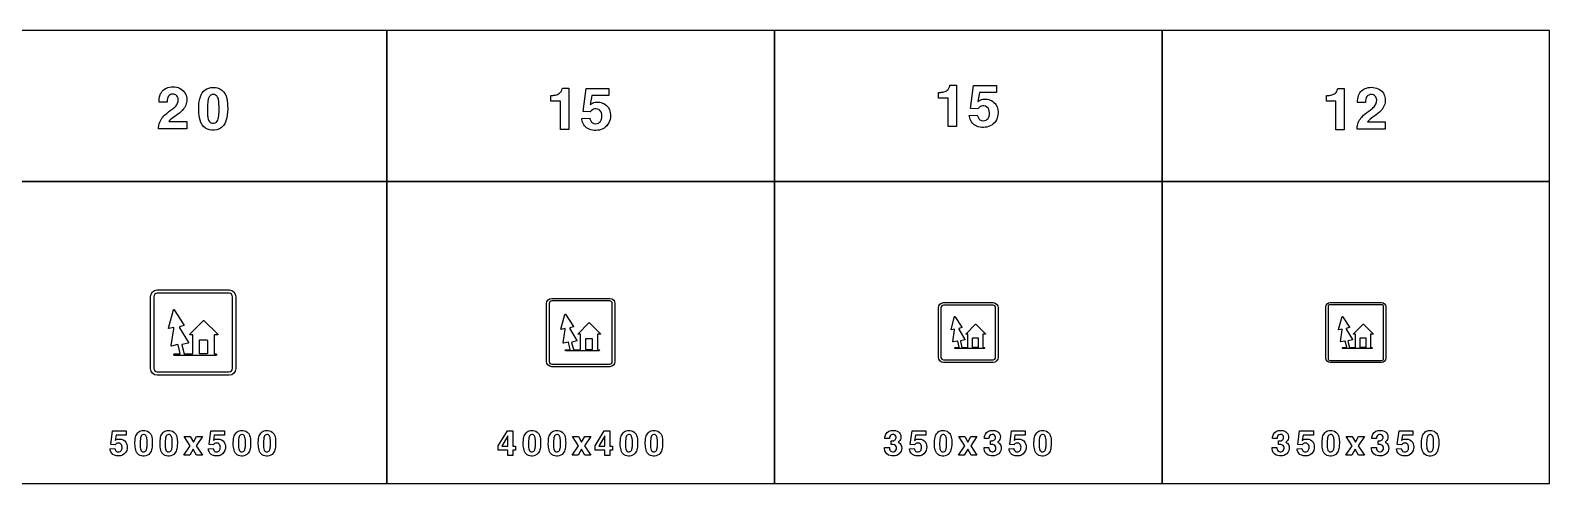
# Model space of a CAD drawing. Extents: x 0 to 18160, y 0 to 2655.
# Drawn here: x 9262 to 18160, y 0 to 2655 of the extents above; entities that cross this region are included whole.
import ezdxf

# ---------------------------------------------------------------- set-up
doc = ezdxf.new("R2010")
doc.units = 0
doc.header["$MEASUREMENT"] = 0

msp = doc.modelspace()

# ---------------------------------------------------------------- linework, layer by layer
for points in [[(9080, 1770), (11350, 1770), (11350, 2655), (9080, 2655)], [(11350, 1770), (13620, 1770), (13620, 2655), (11350, 2655)], [(13620, 1770), (15890, 1770), (15890, 2655), (13620, 2655)], [(15890, 1770), (18160, 1770), (18160, 2655), (15890, 2655)], [(9080, 0), (11350, 0), (11350, 1770), (9080, 1770)], [(11350, 0), (13620, 0), (13620, 1770), (11350, 1770)], [(13620, 0), (15890, 0), (15890, 1770), (13620, 1770)], [(15890, 0), (18160, 0), (18160, 1770), (15890, 1770)], [(10198.2, 221.797), (10163.1, 276.346), (10197.9, 276.346), (10216.2, 242.294), (10234.9, 276.346), (10269, 276.346), (10233.5, 222.318), (10270, 166.299), (10235.4, 166.299), (10215.6, 202.389), (10195.2, 166.299), (10161, 166.299)], [(12001, 222.096), (12055.2, 309.963), (12087.1, 309.963), (12087.1, 219.228), (12103.3, 219.228), (12103.3, 196.409), (12087.1, 196.409), (12087.1, 165.058), (12058.6, 165.058), (12058.6, 196.409), (12001, 196.409)], [(12058.6, 280.769), (12022.6, 219.228), (12058.6, 219.228)], [(12472.5, 221.797), (12437.4, 276.346), (12472.2, 276.346), (12490.5, 242.294), (12509.2, 276.346), (12543.3, 276.346), (12507.8, 222.318), (12544.3, 166.299), (12509.7, 166.299), (12489.9, 202.389), (12469.5, 166.299), (12435.3, 166.299)], [(12569, 222.114), (12623.3, 309.981), (12655.1, 309.981), (12655.1, 219.246), (12671.3, 219.246), (12671.3, 196.427), (12655.1, 196.427), (12655.1, 165.076), (12626.6, 165.076), (12626.6, 196.427), (12569, 196.427)], [(12626.6, 280.787), (12590.6, 219.246), (12626.6, 219.246)], [(14734.2, 221.783), (14699.1, 276.332), (14733.9, 276.332), (14752.1, 242.28), (14770.8, 276.333), (14805, 276.333), (14769.4, 222.304), (14806, 166.285), (14771.4, 166.285), (14751.6, 202.375), (14731.2, 166.285), (14697, 166.285)], [(17004.2, 221.783), (16969.1, 276.332), (17003.9, 276.332), (17022.1, 242.28), (17040.8, 276.333), (17075, 276.333), (17039.4, 222.304), (17076, 166.285), (17041.4, 166.285), (17021.6, 202.375), (17001.2, 166.285), (16967, 166.285)]]:
    msp.add_lwpolyline(points, close=True)
for points in [[(10012.9, 2078.85, -0.0640343), (10014.2, 2099.78, -0.161687), (10050, 2160.33, -0.0283718), (10091.8, 2192.71, 0.0545111), (10112.7, 2210.64, 0.192461), (10127.7, 2250.18, 0.234238), (10114.1, 2276.56, 0.196223), (10088.8, 2281.34, 0.252425), (10066.8, 2264.16, 0.0856617), (10062.7, 2247.14, 0.0202329), (10062, 2235.45), (10015.3, 2235.45, -0.0983795), (10021.4, 2276.76, -0.245047), (10067.6, 2319.89, -0.207102), (10144.5, 2311.55, -0.233443), (10177, 2259.22, -0.20961), (10158.8, 2195.04, -0.0785124), (10124.9, 2163.57, 0.0107372), (10089.1, 2137.78, 0.0665092), (10073.2, 2121.74), (10177.7, 2121.74), (10177.7, 2078.85)], [(10247.9, 2191.49, -0.0563084), (10253.9, 2254.33, -0.130301), (10276.1, 2298.12, -0.174843), (10317.9, 2319.53, -0.147552), (10371, 2312.9, -0.192146), (10407.8, 2269.73, -0.0833996), (10417.1, 2212.7, -0.0545507), (10412.1, 2141.92, -0.116773), (10393, 2097.85, -0.221099), (10338.1, 2070.16, -0.162564), (10286.7, 2082.68, -0.174743), (10255.4, 2128.1, -0.0640867), (10247.9, 2186.79)], [(12310.9, 2274.45), (12324.1, 2274.45, 0.0261527), (12330.1, 2275.12, 0.0824327), (12354.9, 2282.34, 0.211118), (12374.9, 2306.08, 0.0230957), (12377.6, 2315.99), (12415.7, 2315.99), (12415.7, 2074.01), (12367.1, 2074.01), (12367.1, 2241.03), (12310.9, 2241.03)], [(12491, 2139), (12538, 2140.78, 0.0452719), (12544.4, 2124.55, 0.0567733), (12549.1, 2117.67, 0.070207), (12553.5, 2114.2, 0.264984), (12589.6, 2112.3, 0.20748), (12607, 2135.41, 0.147389), (12605.8, 2173.44, 0.308532), (12576.4, 2194.85, 0.215743), (12546.7, 2184.62, 0.028781), (12541.3, 2178.38), (12498.7, 2180.39), (12516.5, 2315.07), (12650.5, 2315.07), (12650.5, 2273.2), (12550.1, 2273.2), (12541.1, 2221.19, -0.0211252), (12554.1, 2228.73, -0.121371), (12587.4, 2234.58, -0.244671), (12647.2, 2202.63, -0.173069), (12658.8, 2143.5, -0.256779), (12613.6, 2077.51, -0.199585), (12534, 2076.44, -0.245625), (12493.7, 2125.34, -0.0170062)], [(14580.9, 2291.94), (14594, 2291.94, 0.0261527), (14600.1, 2292.61, 0.0824327), (14624.9, 2299.84, 0.211118), (14644.9, 2323.58, 0.0230957), (14647.6, 2333.49), (14685.7, 2333.49), (14685.7, 2091.51), (14637.1, 2091.51), (14637.1, 2258.53), (14580.9, 2258.53)], [(14761, 2156.5), (14808, 2158.28, 0.0452719), (14814.4, 2142.04, 0.0567733), (14819.1, 2135.17, 0.070207), (14823.5, 2131.7, 0.264984), (14859.6, 2129.8, 0.20748), (14877, 2152.9, 0.147389), (14875.8, 2190.94, 0.308532), (14846.4, 2212.34, 0.215743), (14816.7, 2202.11, 0.028781), (14811.3, 2195.87), (14768.7, 2197.89), (14786.5, 2332.56), (14920.5, 2332.56), (14920.5, 2290.7), (14820.1, 2290.7), (14811.1, 2238.69, -0.0211252), (14824, 2246.23, -0.121371), (14857.4, 2252.08, -0.244671), (14917.2, 2220.12, -0.173069), (14928.7, 2161, -0.256779), (14883.6, 2095.01, -0.199585), (14804, 2093.94, -0.245625), (14763.7, 2142.83, -0.0170062)], [(16852.4, 2273.43), (16865.5, 2273.43, 0.0261527), (16871.5, 2274.1, 0.0824327), (16896.4, 2281.32, 0.211118), (16916.4, 2305.06, 0.0230957), (16919, 2314.97), (16957.1, 2314.97), (16957.1, 2072.99), (16908.5, 2072.99), (16908.5, 2240.01), (16852.4, 2240.01)], [(17032.5, 2075.98, -0.0640343), (17033.8, 2096.92, -0.161687), (17069.6, 2157.46, -0.0283718), (17111.4, 2189.85, 0.0545111), (17132.3, 2207.78, 0.192461), (17147.3, 2247.31, 0.234238), (17133.7, 2273.69, 0.196223), (17108.4, 2278.47, 0.252425), (17086.4, 2261.29, 0.0856617), (17082.3, 2244.27, 0.0202329), (17081.6, 2232.58), (17034.9, 2232.58, -0.0983795), (17041, 2273.89, -0.245047), (17087.1, 2317.02, -0.207102), (17164.1, 2308.69, -0.233443), (17196.6, 2256.36, -0.20961), (17178.4, 2192.18, -0.0785124), (17144.5, 2160.7, 0.0107372), (17108.7, 2134.91, 0.0665092), (17092.8, 2118.88), (17197.3, 2118.88), (17197.3, 2075.98)], [(10299.2, 2160.96, 0.0124589), (10299.8, 2154.64, 0.0668192), (10305.4, 2129.25, 0.615362), (10356.3, 2123.64, 0.0726881), (10361.7, 2136.67, 0.0588562), (10366.4, 2173.95, 0.0389037), (10364.8, 2240.94, 0.084671), (10358.2, 2264.28, 0.156013), (10346.8, 2276.44, 0.143208), (10331, 2279.4, 0.172584), (10315.3, 2273.2, 0.132565), (10305.3, 2257.64, 0.0498315), (10300.8, 2235.92, 0.0368731)], [(10005, 635, -0.414213), (9965, 675), (9965, 1095, -0.414213), (10005, 1135), (10425, 1135, -0.414213), (10465, 1095), (10465, 675, -0.414213), (10425, 635)], [(10005, 655), (10425, 655, 0.414213), (10445, 675), (10445, 1095, 0.414213), (10425, 1115), (10005, 1115, 0.414213), (9985, 1095), (9985, 675, 0.414213)], [(12315, 685, -0.414213), (12285, 715), (12285, 1055, -0.414213), (12315, 1085), (12655, 1085, -0.414213), (12685, 1055), (12685, 715, -0.414213), (12655, 685)], [(12315, 700), (12655, 700, 0.414213), (12670, 715), (12670, 1055, 0.414213), (12655, 1070), (12315, 1070, 0.414213), (12300, 1055), (12300, 715, 0.414213)], [(10101.1, 913.924), (10073, 908.156, -0.558825), (10070.5, 910.818), (10099.8, 1018.03, -0.648367), (10103.7, 1018.62), (10161, 929.635, -0.500397), (10159.8, 926.421), (10135, 919.148), (10135, 912.829), (10187.2, 826.304, -0.509736), (10185.8, 823.111), (10150.3, 814.923, 0.423669), (10148.7, 812.289), (10162.1, 761.147, 0.341442), (10164.2, 759.545), (10209.4, 759.547, 0.414777), (10212.3, 762.407), (10212.3, 872.125), (10197.3, 872.122, -0.663013), (10196.3, 874.547), (10275.4, 955.654, -0.418063), (10278.4, 955.669), (10359.1, 874.563, -0.666716), (10358.1, 872.128), (10338, 872.131), (10338, 762.407, 0.414755), (10340.8, 759.547), (10347.9, 759.547, -0.414105), (10352.5, 754.972, -0.414089), (10347.9, 750.395), (10105.6, 750.395, -0.414085), (10101.1, 754.973, -0.413991), (10105.6, 759.548), (10136.3, 759.547, 0.48512), (10138.4, 762.188), (10126.4, 812.368, 0.410737), (10123.8, 813.964), (10088.4, 806.03, -0.527581), (10085.8, 808.445), (10101.1, 907.458)], [(12393.8, 908.14), (12371.4, 903.525, -0.558825), (12369.4, 905.655), (12392.8, 991.423, -0.648367), (12395.9, 991.9), (12441.8, 920.708, -0.500397), (12440.8, 918.137), (12421, 912.318), (12421, 907.263), (12462.8, 838.044, -0.509736), (12461.7, 835.489), (12433.2, 828.939, 0.423669), (12431.9, 826.831), (12442.7, 785.917, 0.341442), (12444.3, 784.636), (12480.5, 784.637, 0.414777), (12482.8, 786.925), (12482.8, 874.7), (12470.9, 874.698, -0.663013), (12470, 876.637), (12533.3, 941.523, -0.418063), (12535.7, 941.535), (12600.3, 876.651, -0.666716), (12599.5, 874.703), (12583.4, 874.705), (12583.4, 786.925, 0.414755), (12585.7, 784.637), (12591.3, 784.637, -0.414105), (12595, 780.978, -0.414089), (12591.3, 777.316), (12397.5, 777.316, -0.414085), (12393.8, 780.978, -0.413991), (12397.5, 784.638), (12422, 784.637, 0.48512), (12423.7, 786.751), (12414.1, 826.895, 0.410737), (12412.1, 828.171), (12383.7, 821.824, -0.527581), (12381.7, 823.756), (12393.8, 902.967)], [(14610, 710, -0.414213), (14580, 740), (14580, 1030, -0.414213), (14610, 1060), (14900, 1060, -0.414213), (14930, 1030), (14930, 740, -0.414213), (14900, 710)], [(14610, 725), (14900, 725, 0.414213), (14915, 740), (14915, 1030, 0.414213), (14900, 1045), (14610, 1045, 0.414213), (14595, 1030), (14595, 740, 0.414213)], [(14675.2, 905.247), (14655.6, 901.21, -0.558825), (14653.9, 903.073), (14674.4, 978.12, -0.648367), (14677.1, 978.537), (14717.2, 916.245, -0.500397), (14716.3, 913.995), (14699, 908.903), (14699, 904.481), (14735.5, 843.913, -0.509736), (14734.6, 841.678), (14709.7, 835.946, 0.423669), (14708.6, 834.102), (14718, 798.303, 0.341442), (14719.4, 797.182), (14751.1, 797.183, 0.414777), (14753.1, 799.185), (14753.1, 875.987), (14742.6, 875.985, -0.663013), (14741.9, 877.683), (14797.3, 934.458, -0.418063), (14799.4, 934.468), (14855.9, 877.694, -0.666716), (14855.2, 875.99), (14841.1, 875.992), (14841.1, 799.185, 0.414755), (14843.1, 797.183), (14848, 797.183, -0.414105), (14851.2, 793.981, -0.414089), (14848.1, 790.777), (14678.4, 790.776, -0.414085), (14675.2, 793.981, -0.413991), (14678.4, 797.184), (14699.9, 797.183, 0.48512), (14701.4, 799.032), (14693, 834.158, 0.410737), (14691.2, 835.275), (14666.4, 829.721, -0.527581), (14664.6, 831.412), (14675.2, 900.721)], [(16874, 710, -0.414213), (16850, 734), (16850, 1036, -0.414213), (16874, 1060), (17176, 1060, -0.414213), (17200, 1036), (17200, 734, -0.414213), (17176, 710)], [(16874, 722), (17176, 722, 0.414213), (17188, 734), (17188, 1036, 0.414213), (17176, 1048), (16874, 1048, 0.414213), (16862, 1036), (16862, 734, 0.414213)], [(16945.2, 905.247), (16925.6, 901.21, -0.558825), (16923.9, 903.073), (16944.4, 978.12, -0.648367), (16947.1, 978.537), (16987.2, 916.245, -0.500397), (16986.3, 913.995), (16969, 908.903), (16969, 904.481), (17005.5, 843.913, -0.509736), (17004.6, 841.678), (16979.7, 835.946, 0.423669), (16978.6, 834.102), (16988, 798.303, 0.341442), (16989.4, 797.182), (17021.1, 797.183, 0.414777), (17023.1, 799.185), (17023.1, 875.987), (17012.6, 875.985, -0.663013), (17011.9, 877.683), (17067.3, 934.458, -0.418063), (17069.4, 934.468), (17125.9, 877.694, -0.666716), (17125.2, 875.99), (17111.1, 875.992), (17111.1, 799.185, 0.414755), (17113.1, 797.183), (17118, 797.183, -0.414105), (17121.2, 793.981, -0.414089), (17118.1, 790.777), (16948.4, 790.776, -0.414085), (16945.2, 793.981, -0.413991), (16948.4, 797.184), (16969.9, 797.183, 0.48512), (16971.4, 799.032), (16963, 834.158, 0.410737), (16961.2, 835.275), (16936.4, 829.721, -0.527581), (16934.6, 831.412), (16945.2, 900.721)], [(10254.5, 842.021), (10295.8, 842.021, -0.413684), (10298.7, 839.166), (10298.7, 762.395, -0.413658), (10295.8, 759.541), (10254.5, 759.541, -0.413674), (10251.6, 762.395), (10251.6, 839.166, -0.413667)], [(12516.6, 850.617), (12549.7, 850.617, -0.413684), (12551.9, 848.333), (12551.9, 786.916, -0.413658), (12549.7, 784.633), (12516.6, 784.633, -0.413674), (12514.3, 786.916), (12514.3, 848.333, -0.413667)], [(14782.6, 854.915), (14811.6, 854.915, -0.413684), (14813.6, 852.917), (14813.6, 799.177, -0.413658), (14811.6, 797.179), (14782.6, 797.179, -0.413674), (14780.6, 799.177), (14780.6, 852.917, -0.413667)], [(17052.6, 854.915), (17081.6, 854.915, -0.413684), (17083.6, 852.917), (17083.6, 799.177, -0.413658), (17081.6, 797.179), (17052.6, 797.179, -0.413674), (17050.6, 799.177), (17050.6, 852.917, -0.413667)], [(9727.75, 203.882), (9755.92, 204.948, 0.0452719), (9759.76, 195.209, 0.0567733), (9762.6, 191.086, 0.070207), (9765.26, 189, 0.264984), (9786.87, 187.863, 0.20748), (9797.32, 201.726, 0.147389), (9796.63, 224.545, 0.308532), (9779, 237.389, 0.215743), (9761.13, 231.252, 0.028781), (9757.91, 227.507), (9732.34, 228.716), (9743.03, 309.522), (9823.46, 309.522), (9823.46, 284.403), (9763.2, 284.403), (9757.82, 253.195, -0.0211252), (9765.57, 257.721, -0.121371), (9785.57, 261.228, -0.244671), (9821.44, 242.057, -0.173069), (9828.39, 206.583, -0.256779), (9801.28, 166.986, -0.199585), (9753.55, 166.346, -0.245625), (9729.38, 195.683, -0.0170062)], [(9874.18, 234.284, -0.0563084), (9877.8, 271.986, -0.130301), (9891.12, 298.265, -0.174843), (9916.22, 311.109, -0.147552), (9948.09, 307.128, -0.192146), (9970.17, 281.228, -0.0833996), (9975.72, 247.01, -0.0545507), (9972.71, 204.545, -0.116773), (9961.26, 178.1, -0.221099), (9928.35, 161.488, -0.162564), (9897.47, 169, -0.174743), (9878.71, 196.251, -0.0640867), (9874.23, 231.464)], [(9905.01, 215.967, 0.0124589), (9905.32, 212.175, 0.0668192), (9908.68, 196.938, 0.615362), (9939.23, 193.574, 0.0726881), (9942.5, 201.393, 0.0588562), (9945.32, 223.763, 0.0389037), (9944.34, 263.953, 0.084671), (9940.39, 277.957, 0.156013), (9933.52, 285.256, 0.143208), (9924.08, 287.033, 0.172584), (9914.63, 283.313, 0.132565), (9908.66, 273.976, 0.0498315), (9905.93, 260.943, 0.0368731)], [(10020.9, 234.284, -0.0563084), (10024.6, 271.986, -0.130301), (10037.9, 298.265, -0.174843), (10063, 311.109, -0.147552), (10094.8, 307.128, -0.192146), (10116.9, 281.227, -0.0833996), (10122.5, 247.009, -0.0545507), (10119.5, 204.545, -0.116773), (10108, 178.1, -0.221099), (10075.1, 161.488, -0.162564), (10044.2, 169, -0.174743), (10025.5, 196.251, -0.0640867), (10021, 231.465)], [(10051.8, 215.967, 0.0124589), (10052.1, 212.175, 0.0668192), (10055.4, 196.938, 0.615362), (10086, 193.574, 0.0726881), (10089.2, 201.393, 0.0588562), (10092.1, 223.763, 0.0389037), (10091.1, 263.953, 0.084671), (10087.1, 277.957, 0.156013), (10080.3, 285.256, 0.143208), (10070.8, 287.033, 0.172584), (10061.4, 283.313, 0.132565), (10055.4, 273.976, 0.0498315), (10052.7, 260.943, 0.0368731)], [(10303.3, 203.891), (10331.5, 204.957, 0.0452719), (10335.3, 195.218, 0.0567733), (10338.2, 191.095, 0.070207), (10340.8, 189.009, 0.264984), (10362.4, 187.872, 0.20748), (10372.9, 201.735, 0.147389), (10372.2, 224.554, 0.308532), (10354.6, 237.398, 0.215743), (10336.7, 231.261, 0.028781), (10333.5, 227.517), (10307.9, 228.725), (10318.6, 309.531), (10399, 309.531), (10399, 284.412), (10338.8, 284.412), (10333.4, 253.204, -0.0211252), (10341.1, 257.73, -0.121371), (10361.1, 261.237, -0.244671), (10397, 242.066, -0.173069), (10404, 206.592, -0.256779), (10376.8, 166.995, -0.199585), (10329.1, 166.355, -0.245625), (10305, 195.692, -0.0170062)], [(10449.7, 234.285, -0.0563084), (10453.4, 271.986, -0.130301), (10466.7, 298.266, -0.174843), (10491.8, 311.109, -0.147552), (10523.7, 307.128, -0.192146), (10545.7, 281.228, -0.0833996), (10551.3, 247.01, -0.0545507), (10548.3, 204.545, -0.116773), (10536.8, 178.1, -0.221099), (10503.9, 161.488, -0.162564), (10473, 169, -0.174743), (10454.3, 196.251, -0.0640867), (10449.8, 231.465)], [(10480.6, 215.967, 0.0124589), (10480.9, 212.176, 0.0668192), (10484.3, 196.939, 0.615362), (10514.8, 193.574, 0.0726881), (10518.1, 201.394, 0.0588562), (10520.9, 223.763, 0.0389037), (10519.9, 263.953, 0.084671), (10516, 277.958, 0.156013), (10509.1, 285.256, 0.143208), (10499.7, 287.033, 0.172584), (10490.2, 283.313, 0.132565), (10484.2, 273.977, 0.0498315), (10481.5, 260.943, 0.0368731)], [(10596.5, 234.275, -0.0563084), (10600.1, 271.977, -0.130301), (10613.4, 298.256, -0.174843), (10638.5, 311.1, -0.147552), (10670.4, 307.119, -0.192146), (10692.5, 281.219, -0.0833996), (10698, 247.001, -0.0545507), (10695, 204.536, -0.116773), (10683.6, 178.091, -0.221099), (10650.7, 161.479, -0.162564), (10619.8, 168.991, -0.174743), (10601, 196.242, -0.0640867), (10596.5, 231.455)], [(10627.3, 215.958, 0.0124589), (10627.6, 212.166, 0.0668192), (10631, 196.929, 0.615362), (10661.5, 193.565, 0.0726881), (10664.8, 201.384, 0.0588562), (10667.6, 223.754, 0.0389037), (10666.7, 263.944, 0.084671), (10662.7, 277.948, 0.156013), (10655.8, 285.247, 0.143208), (10646.4, 287.024, 0.172584), (10636.9, 283.304, 0.132565), (10631, 273.967, 0.0498315), (10628.2, 260.934, 0.0368731)], [(12148.5, 234.285, -0.0563084), (12152.1, 271.986, -0.130301), (12165.4, 298.266, -0.174843), (12190.5, 311.109, -0.147552), (12222.4, 307.128, -0.192146), (12244.5, 281.228, -0.0833996), (12250, 247.01, -0.0545507), (12247, 204.545, -0.116773), (12235.6, 178.1, -0.221099), (12202.7, 161.489, -0.162564), (12171.8, 169, -0.174743), (12153, 196.252, -0.0640867), (12148.5, 231.465)], [(12179.3, 215.967, 0.0124589), (12179.6, 212.176, 0.0668192), (12183, 196.939, 0.615362), (12213.5, 193.574, 0.0726881), (12216.8, 201.394, 0.0588562), (12219.6, 223.763, 0.0389037), (12218.6, 263.953, 0.084671), (12214.7, 277.958, 0.156013), (12207.8, 285.256, 0.143208), (12198.4, 287.034, 0.172584), (12188.9, 283.313, 0.132565), (12183, 273.977, 0.0498315), (12180.2, 260.943, 0.0368731)], [(12295.2, 234.285, -0.0563084), (12298.9, 271.986, -0.130301), (12312.2, 298.266, -0.174843), (12337.3, 311.109, -0.147552), (12369.1, 307.128, -0.192146), (12391.2, 281.228, -0.0833996), (12396.8, 247.01, -0.0545507), (12393.8, 204.545, -0.116773), (12382.3, 178.1, -0.221099), (12349.4, 161.489, -0.162564), (12318.5, 169.001, -0.174743), (12299.8, 196.252, -0.0640867), (12295.3, 231.465)], [(12326.1, 215.967, 0.0124589), (12326.4, 212.176, 0.0668192), (12329.7, 196.939, 0.615362), (12360.3, 193.574, 0.0726881), (12363.5, 201.394, 0.0588562), (12366.4, 223.763, 0.0389037), (12365.4, 263.953, 0.084671), (12361.4, 277.958, 0.156013), (12354.6, 285.256, 0.143208), (12345.1, 287.034, 0.172584), (12335.7, 283.313, 0.132565), (12329.7, 273.977, 0.0498315), (12327, 260.943, 0.0368731)], [(12716.5, 234.285, -0.0563084), (12720.1, 271.986, -0.130301), (12733.4, 298.265, -0.174843), (12758.5, 311.109, -0.147552), (12790.4, 307.128, -0.192146), (12812.5, 281.228, -0.0833996), (12818, 247.01, -0.0545507), (12815, 204.545, -0.116773), (12803.6, 178.1, -0.221099), (12770.7, 161.488, -0.162564), (12739.8, 169, -0.174743), (12721, 196.251, -0.0640867), (12716.5, 231.465)], [(12747.3, 215.967, 0.0124589), (12747.6, 212.176, 0.0668192), (12751, 196.939, 0.615362), (12781.5, 193.574, 0.0726881), (12784.8, 201.394, 0.0588562), (12787.6, 223.763, 0.0389037), (12786.7, 263.953, 0.084671), (12782.7, 277.957, 0.156013), (12775.8, 285.256, 0.143208), (12766.4, 287.033, 0.172584), (12757, 283.313, 0.132565), (12751, 273.976, 0.0498315), (12748.3, 260.943, 0.0368731)], [(12863.2, 234.275, -0.0563084), (12866.9, 271.977, -0.130301), (12880.2, 298.256, -0.174843), (12905.3, 311.1, -0.147552), (12937.2, 307.119, -0.192146), (12959.2, 281.218, -0.0833996), (12964.8, 247, -0.0545507), (12961.8, 204.536, -0.116773), (12950.3, 178.091, -0.221099), (12917.4, 161.479, -0.162564), (12886.5, 168.991, -0.174743), (12867.8, 196.242, -0.0640867), (12863.3, 231.455)], [(12894.1, 215.958, 0.0124589), (12894.4, 212.166, 0.0668192), (12897.8, 196.929, 0.615362), (12928.3, 193.565, 0.0726881), (12931.6, 201.384, 0.0588562), (12934.4, 223.754, 0.0389037), (12933.4, 263.944, 0.084671), (12929.5, 277.948, 0.156013), (12922.6, 285.247, 0.143208), (12913.2, 287.024, 0.172584), (12903.7, 283.304, 0.132565), (12897.7, 273.967, 0.0498315), (12895, 260.934, 0.0368731)], [(14264.9, 210.618), (14292.7, 210.618, 0.0411845), (14294, 201.495, 0.335066), (14312.3, 186.329, 0.276505), (14331.4, 195.049, 0.158203), (14334.8, 207.49, 0.0878221), (14333, 217.04, 0.217575), (14321.9, 227.158, 0.0882727), (14309.1, 229.03), (14302.7, 229.03), (14302.7, 250.192, 0.0282129), (14314.4, 250.547, 0.50028), (14330.6, 277.846, 0.235001), (14319.5, 286.874, 0.165496), (14304.1, 285.5, 0.220849), (14295.5, 275.571, 0.055705), (14293.8, 264.647), (14266.9, 264.647, -0.0488003), (14268, 278.201, -0.30773), (14302.6, 310.902, -0.146685), (14338.2, 307.348, -0.469869), (14354.2, 251.684, -0.0891152), (14346.9, 244.623), (14344.4, 242.822, -0.0245333), (14351.1, 238.983, -0.202429), (14364.5, 216.969, -0.422325), (14326.8, 163.296, -0.154301), (14288.4, 167.609, -0.287878), (14265, 204.03, -0.0143877)], [(14410.5, 203.85), (14438.6, 204.916, 0.0452719), (14442.5, 195.177, 0.0567733), (14445.3, 191.054, 0.070207), (14448, 188.968, 0.264984), (14469.6, 187.831, 0.20748), (14480, 201.694, 0.147389), (14479.4, 224.513, 0.308532), (14461.7, 237.357, 0.215743), (14443.9, 231.219, 0.028781), (14440.6, 227.475), (14415.1, 228.684), (14425.7, 309.49), (14506.2, 309.49), (14506.2, 284.371), (14445.9, 284.371), (14440.5, 253.163, -0.0211252), (14448.3, 257.689, -0.121371), (14468.3, 261.196, -0.244671), (14504.2, 242.025, -0.173069), (14511.1, 206.551, -0.256779), (14484, 166.954, -0.199585), (14436.3, 166.314, -0.245625), (14412.1, 195.651, -0.0170062)], [(14556.9, 234.262, -0.0563084), (14560.5, 271.963, -0.130301), (14573.8, 298.243, -0.174843), (14598.9, 311.086, -0.147552), (14630.8, 307.105, -0.192146), (14652.9, 281.205, -0.0833996), (14658.4, 246.987, -0.0545507), (14655.4, 204.522, -0.116773), (14644, 178.077, -0.221099), (14611.1, 161.466, -0.162564), (14580.2, 168.977, -0.174743), (14561.4, 196.229, -0.0640867), (14556.9, 231.442)], [(14587.7, 215.944, 0.0124589), (14588, 212.153, 0.0668192), (14591.4, 196.916, 0.615362), (14621.9, 193.551, 0.0726881), (14625.2, 201.371, 0.0588562), (14628, 223.741, 0.0389037), (14627.1, 263.93, 0.084671), (14623.1, 277.935, 0.156013), (14616.2, 285.233, 0.143208), (14606.8, 287.011, 0.172584), (14597.3, 283.29, 0.132565), (14591.4, 273.954, 0.0498315), (14588.7, 260.921, 0.0368731)], [(14847.3, 210.654), (14875.2, 210.654, 0.0411845), (14876.4, 201.531, 0.335066), (14894.7, 186.365, 0.276505), (14913.9, 195.086, 0.158203), (14917.2, 207.527, 0.0878221), (14915.4, 217.076, 0.217575), (14904.3, 227.195, 0.0882727), (14891.6, 229.067), (14885.1, 229.067), (14885.1, 250.228, 0.0282129), (14896.8, 250.583, 0.50028), (14913, 277.882, 0.235001), (14901.9, 286.91, 0.165496), (14886.5, 285.536, 0.220849), (14878, 275.607, 0.055705), (14876.2, 264.683), (14849.4, 264.683, -0.0488003), (14850.4, 278.237, -0.30773), (14885, 310.939, -0.146685), (14920.7, 307.384, -0.469869), (14936.6, 251.721, -0.0891152), (14929.4, 244.659), (14926.8, 242.858, -0.0245333), (14933.5, 239.019, -0.202429), (14946.9, 217.005, -0.422325), (14909.3, 163.332, -0.154301), (14870.8, 167.645, -0.287878), (14847.4, 204.067, -0.0143877)], [(14992.9, 203.886), (15021.1, 204.953, 0.0452719), (15024.9, 195.213, 0.0567733), (15027.8, 191.09, 0.070207), (15030.4, 189.005, 0.264984), (15052, 187.867, 0.20748), (15062.5, 201.73, 0.147389), (15061.8, 224.55, 0.308532), (15044.2, 237.393, 0.215743), (15026.3, 231.256, 0.028781), (15023.1, 227.512), (14997.5, 228.72), (15008.2, 309.526), (15088.6, 309.526), (15088.6, 284.408), (15028.3, 284.408), (15023, 253.199, -0.0211252), (15030.7, 257.725, -0.121371), (15050.7, 261.232, -0.244671), (15086.6, 242.062, -0.173069), (15093.5, 206.588, -0.256779), (15066.4, 166.991, -0.199585), (15018.7, 166.351, -0.245625), (14994.5, 195.687, -0.0170062)], [(15139.3, 234.299, -0.0563084), (15143, 272, -0.130301), (15156.3, 298.28, -0.174843), (15181.4, 311.123, -0.147552), (15213.2, 307.142, -0.192146), (15235.3, 281.242, -0.0833996), (15240.9, 247.024, -0.0545507), (15237.9, 204.559, -0.116773), (15226.4, 178.114, -0.221099), (15193.5, 161.502, -0.162564), (15162.6, 169.014, -0.174743), (15143.9, 196.265, -0.0640867), (15139.4, 231.479)], [(15170.2, 215.981, 0.0124589), (15170.5, 212.19, 0.0668192), (15173.8, 196.953, 0.615362), (15204.4, 193.588, 0.0726881), (15207.6, 201.408, 0.0588562), (15210.5, 223.777, 0.0389037), (15209.5, 263.967, 0.084671), (15205.5, 277.972, 0.156013), (15198.7, 285.27, 0.143208), (15189.2, 287.047, 0.172584), (15179.8, 283.327, 0.132565), (15173.8, 273.99, 0.0498315), (15171.1, 260.957, 0.0368731)], [(16534.9, 210.618), (16562.7, 210.618, 0.0411845), (16564, 201.495, 0.335066), (16582.3, 186.329, 0.276505), (16601.4, 195.049, 0.158203), (16604.8, 207.49, 0.0878221), (16603, 217.04, 0.217575), (16591.9, 227.158, 0.0882727), (16579.1, 229.03), (16572.7, 229.03), (16572.7, 250.192, 0.0282129), (16584.4, 250.547, 0.50028), (16600.6, 277.846, 0.235001), (16589.5, 286.874, 0.165496), (16574.1, 285.5, 0.220849), (16565.5, 275.571, 0.055705), (16563.8, 264.647), (16536.9, 264.647, -0.0488003), (16538, 278.201, -0.30773), (16572.6, 310.902, -0.146685), (16608.2, 307.348, -0.469869), (16624.2, 251.684, -0.0891152), (16616.9, 244.623), (16614.4, 242.822, -0.0245333), (16621.1, 238.983, -0.202429), (16634.5, 216.969, -0.422325), (16596.8, 163.296, -0.154301), (16558.4, 167.609, -0.287878), (16535, 204.03, -0.0143877)], [(16680.5, 203.85), (16708.6, 204.916, 0.0452719), (16712.5, 195.177, 0.0567733), (16715.3, 191.054, 0.070207), (16718, 188.968, 0.264984), (16739.6, 187.831, 0.20748), (16750, 201.694, 0.147389), (16749.4, 224.513, 0.308532), (16731.7, 237.357, 0.215743), (16713.9, 231.219, 0.028781), (16710.6, 227.475), (16685.1, 228.684), (16695.7, 309.49), (16776.2, 309.49), (16776.2, 284.371), (16715.9, 284.371), (16710.5, 253.163, -0.0211252), (16718.3, 257.689, -0.121371), (16738.3, 261.196, -0.244671), (16774.2, 242.025, -0.173069), (16781.1, 206.551, -0.256779), (16754, 166.954, -0.199585), (16706.3, 166.314, -0.245625), (16682.1, 195.651, -0.0170062)], [(16826.9, 234.262, -0.0563084), (16830.5, 271.963, -0.130301), (16843.8, 298.243, -0.174843), (16868.9, 311.086, -0.147552), (16900.8, 307.105, -0.192146), (16922.9, 281.205, -0.0833996), (16928.4, 246.987, -0.0545507), (16925.4, 204.522, -0.116773), (16914, 178.077, -0.221099), (16881.1, 161.466, -0.162564), (16850.2, 168.977, -0.174743), (16831.4, 196.229, -0.0640867), (16826.9, 231.442)], [(16857.7, 215.944, 0.0124589), (16858, 212.153, 0.0668192), (16861.4, 196.916, 0.615362), (16891.9, 193.551, 0.0726881), (16895.2, 201.371, 0.0588562), (16898, 223.741, 0.0389037), (16897.1, 263.93, 0.084671), (16893.1, 277.935, 0.156013), (16886.2, 285.233, 0.143208), (16876.8, 287.011, 0.172584), (16867.3, 283.29, 0.132565), (16861.4, 273.954, 0.0498315), (16858.7, 260.921, 0.0368731)], [(17117.3, 210.654), (17145.2, 210.654, 0.0411845), (17146.4, 201.531, 0.335066), (17164.7, 186.365, 0.276505), (17183.9, 195.086, 0.158203), (17187.2, 207.527, 0.0878221), (17185.4, 217.076, 0.217575), (17174.3, 227.195, 0.0882727), (17161.6, 229.067), (17155.1, 229.067), (17155.1, 250.228, 0.0282129), (17166.8, 250.583, 0.50028), (17183, 277.882, 0.235001), (17171.9, 286.91, 0.165496), (17156.5, 285.536, 0.220849), (17148, 275.607, 0.055705), (17146.3, 264.683), (17119.4, 264.683, -0.0488003), (17120.4, 278.237, -0.30773), (17155, 310.939, -0.146685), (17190.7, 307.384, -0.469869), (17206.6, 251.721, -0.0891152), (17199.4, 244.659), (17196.8, 242.858, -0.0245333), (17203.5, 239.019, -0.202429), (17216.9, 217.005, -0.422325), (17179.3, 163.332, -0.154301), (17140.8, 167.645, -0.287878), (17117.4, 204.067, -0.0143877)], [(17262.9, 203.886), (17291.1, 204.953, 0.0452719), (17294.9, 195.213, 0.0567733), (17297.8, 191.09, 0.070207), (17300.4, 189.005, 0.264984), (17322, 187.867, 0.20748), (17332.5, 201.73, 0.147389), (17331.8, 224.55, 0.308532), (17314.2, 237.393, 0.215743), (17296.3, 231.256, 0.028781), (17293.1, 227.512), (17267.5, 228.72), (17278.2, 309.526), (17358.6, 309.526), (17358.6, 284.408), (17298.3, 284.408), (17293, 253.199, -0.0211252), (17300.7, 257.725, -0.121371), (17320.7, 261.232, -0.244671), (17356.6, 242.062, -0.173069), (17363.5, 206.588, -0.256779), (17336.4, 166.991, -0.199585), (17288.7, 166.351, -0.245625), (17264.5, 195.687, -0.0170062)], [(17409.3, 234.299, -0.0563084), (17413, 272, -0.130301), (17426.3, 298.28, -0.174843), (17451.4, 311.123, -0.147552), (17483.2, 307.142, -0.192146), (17505.3, 281.242, -0.0833996), (17510.9, 247.024, -0.0545507), (17507.9, 204.559, -0.116773), (17496.4, 178.114, -0.221099), (17463.5, 161.502, -0.162564), (17432.6, 169.014, -0.174743), (17413.9, 196.265, -0.0640867), (17409.4, 231.479)], [(17440.2, 215.981, 0.0124589), (17440.5, 212.19, 0.0668192), (17443.8, 196.953, 0.615362), (17474.4, 193.588, 0.0726881), (17477.6, 201.408, 0.0588562), (17480.5, 223.777, 0.0389037), (17479.5, 263.967, 0.084671), (17475.5, 277.972, 0.156013), (17468.7, 285.27, 0.143208), (17459.2, 287.047, 0.172584), (17449.8, 283.327, 0.132565), (17443.8, 273.99, 0.0498315), (17441.1, 260.957, 0.0368731)]]:
    msp.add_lwpolyline(points, format="xyb", close=True)

doc.saveas('drawing.dxf')
